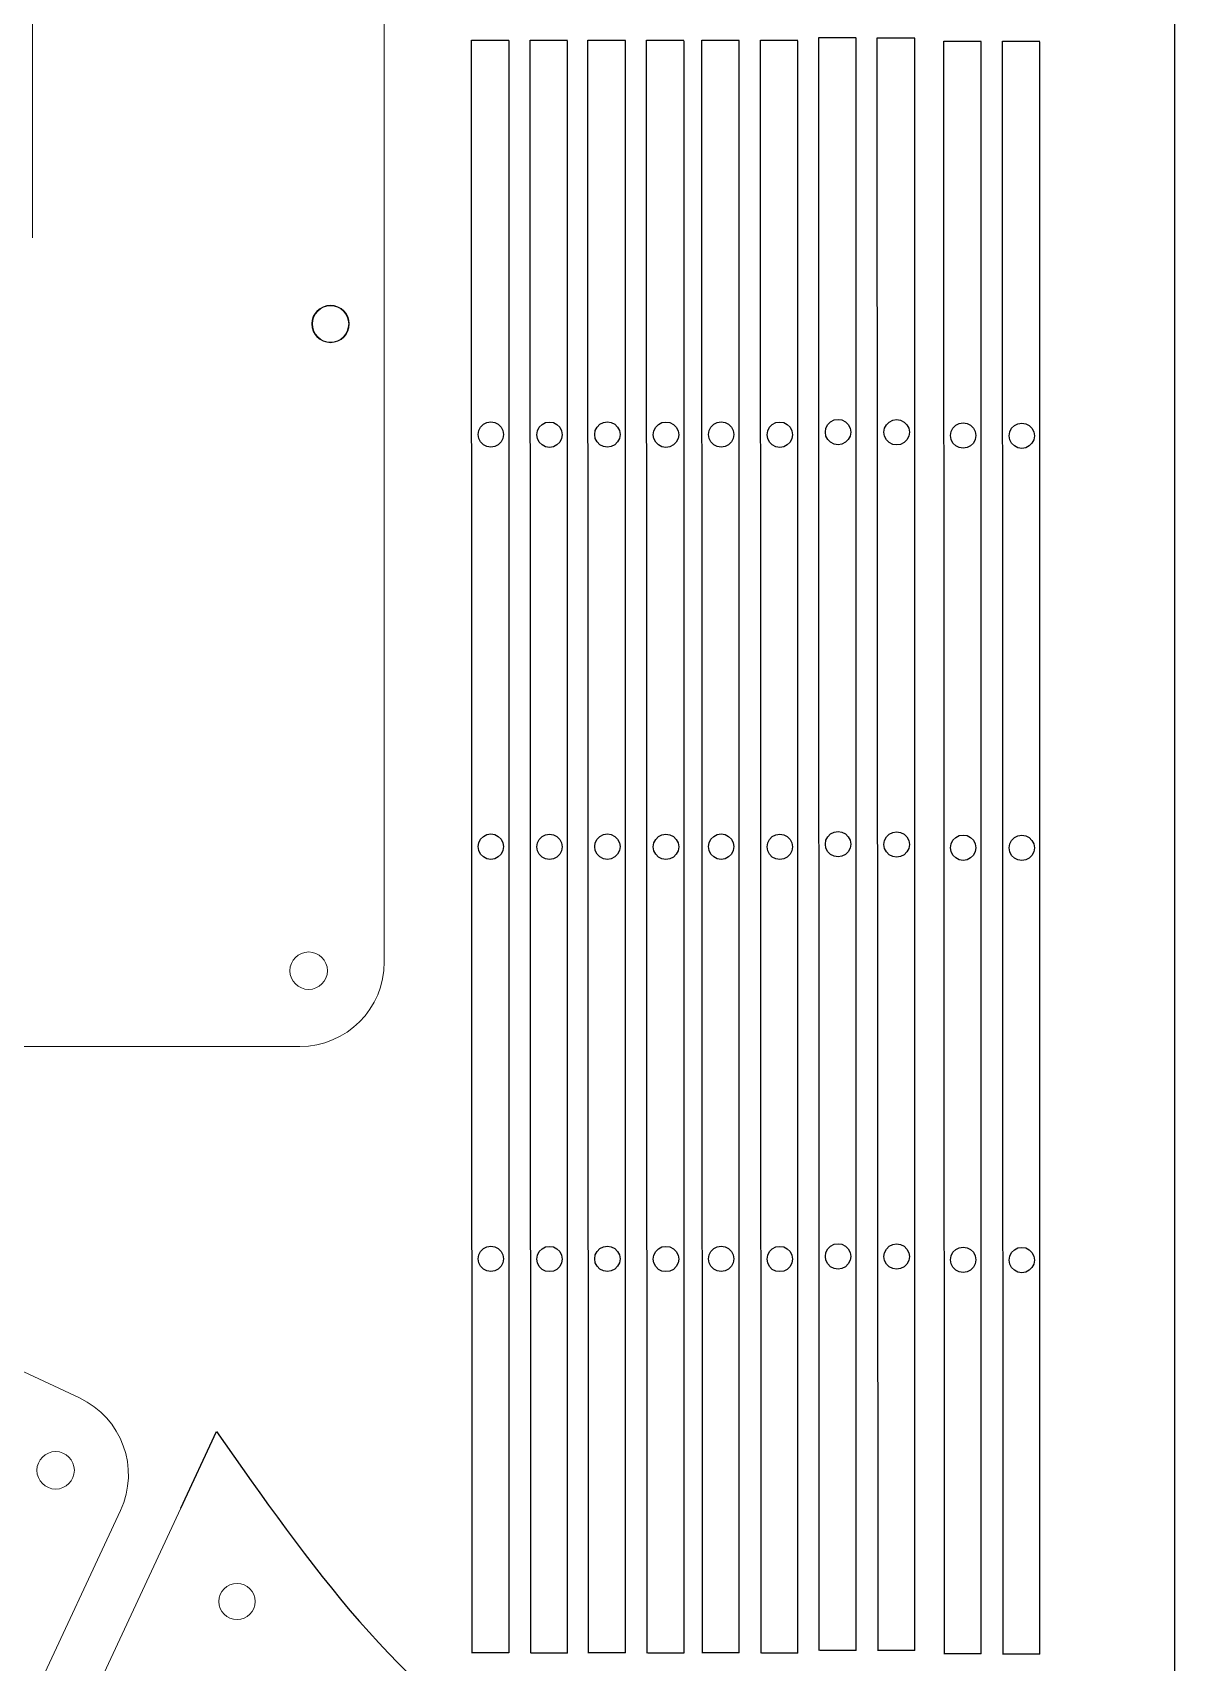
# Model space of a CAD drawing. Header units: inches. Extents: x 976 to 1475, y 93 to 492.
# Drawn here: x 1380.4 to 1474.9, y 266.9 to 401.7 of the extents above; entities that cross this region are included whole.
import ezdxf

# ---------------------------------------------------------------- set-up
doc = ezdxf.new("R2010")
doc.units = ezdxf.units.IN
doc.header["$MEASUREMENT"] = 0

msp = doc.modelspace()

# ---------------------------------------------------------------- linework, layer by layer
at = {"color": 0, "linetype": 'Continuous', "lineweight": 0}
for p, q in [((1409.55, 471.89), (1409.55, 324.8)), ((1380.44, 402.58), (1380.44, 384.69)), ((1402.55, 317.8), (1323.66, 317.8)), ((1328.65, 314.7), (1384.33, 288.74)), ((1387.72, 279.43), (1350.62, 199.87)), ((1392.72, 279.62), (1355.62, 200.05))]:
    msp.add_line(p, q, dxfattribs=at)
for p, q in [((1416.82, 267.64), (1416.76, 401.04)), ((1416.76, 401.04), (1419.86, 401.04)), ((1421.67, 267.62), (1421.61, 401.03)), ((1421.61, 401.03), (1424.71, 401.02)), ((1426.46, 267.64), (1426.4, 401.04)), ((1426.4, 401.04), (1429.5, 401.04)), ((1431.31, 267.62), (1431.26, 401.03)), ((1431.26, 401.03), (1434.35, 401.02)), ((1435.88, 267.64), (1435.83, 401.04)), ((1435.83, 401.04), (1438.92, 401.04)), ((1440.73, 267.62), (1440.68, 401.03)), ((1440.68, 401.03), (1443.78, 401.02)), ((1445.55, 267.84), (1445.5, 401.25)), ((1445.5, 401.25), (1448.6, 401.24)), ((1450.41, 267.82), (1450.35, 401.23)), ((1450.35, 401.23), (1453.45, 401.22)), ((1455.91, 267.55), (1455.85, 400.96)), ((1455.85, 400.96), (1458.95, 400.96)), ((1460.76, 267.53), (1460.7, 400.94)), ((1460.7, 400.94), (1463.8, 400.94)), ((1392.72, 279.62), (1395.67, 285.96)), ((1419.86, 267.65), (1416.86, 267.66)), ((1424.71, 267.63), (1421.71, 267.64)), ((1429.5, 267.65), (1426.5, 267.66)), ((1434.35, 267.63), (1431.35, 267.64)), ((1438.92, 267.65), (1435.92, 267.66)), ((1443.77, 267.63), (1440.77, 267.64)), ((1448.59, 267.85), (1445.59, 267.86)), ((1453.45, 267.84), (1450.44, 267.84)), ((1458.95, 267.57), (1455.94, 267.57)), ((1463.8, 267.55), (1460.8, 267.55))]:
    msp.add_line(p, q)
at = {"color": 0}
for p, q in [((1419.87, 267.65), (1419.87, 401.01)), ((1424.72, 267.64), (1424.72, 400.99)), ((1429.51, 267.65), (1429.51, 401.01)), ((1434.36, 267.64), (1434.36, 400.99)), ((1438.93, 267.65), (1438.93, 401.01)), ((1443.78, 267.64), (1443.78, 400.99)), ((1448.6, 267.86), (1448.6, 401.21)), ((1453.45, 267.84), (1453.45, 401.19)), ((1458.95, 267.57), (1458.95, 400.92)), ((1463.8, 267.55), (1463.8, 400.9)), ((1417.75, 369.27), (1418.04, 369.42)), ((1418.04, 369.42), (1418.37, 369.47)), ((1418.37, 369.47), (1418.69, 369.42)), ((1418.69, 369.42), (1418.98, 369.27)), ((1422.6, 369.25), (1422.89, 369.4)), ((1422.89, 369.4), (1423.22, 369.45)), ((1423.22, 369.45), (1423.54, 369.4)), ((1423.54, 369.4), (1423.83, 369.25)), ((1427.39, 369.27), (1427.68, 369.42)), ((1427.68, 369.42), (1428.01, 369.47)), ((1428.01, 369.47), (1428.33, 369.42)), ((1428.33, 369.42), (1428.62, 369.27)), ((1432.24, 369.25), (1432.53, 369.4)), ((1432.53, 369.4), (1432.86, 369.45)), ((1432.86, 369.45), (1433.18, 369.4)), ((1433.18, 369.4), (1433.47, 369.25)), ((1436.81, 369.27), (1437.1, 369.42)), ((1437.1, 369.42), (1437.43, 369.47)), ((1437.43, 369.47), (1437.75, 369.42)), ((1437.75, 369.42), (1438.04, 369.27)), ((1441.66, 369.25), (1441.96, 369.4)), ((1441.96, 369.4), (1442.28, 369.45)), ((1442.28, 369.45), (1442.6, 369.4)), ((1442.6, 369.4), (1442.9, 369.25)), ((1446.25, 369.24), (1446.48, 369.47)), ((1446.48, 369.47), (1446.78, 369.62)), ((1446.78, 369.62), (1447.1, 369.67)), ((1447.1, 369.67), (1447.42, 369.62)), ((1447.42, 369.62), (1447.72, 369.47)), ((1447.72, 369.47), (1447.95, 369.24)), ((1451.1, 369.22), (1451.34, 369.45)), ((1451.34, 369.45), (1451.63, 369.6)), ((1451.63, 369.6), (1451.95, 369.65)), ((1451.95, 369.65), (1452.28, 369.6)), ((1452.28, 369.6), (1452.57, 369.45)), ((1452.57, 369.45), (1452.8, 369.22)), ((1457.13, 369.33), (1457.45, 369.38)), ((1457.45, 369.38), (1457.78, 369.33)), ((1461.98, 369.31), (1462.31, 369.36)), ((1462.31, 369.36), (1462.63, 369.31)), ((1417.32, 368.42), (1417.37, 368.74)), ((1417.37, 368.09), (1417.32, 368.42)), ((1417.37, 368.74), (1417.52, 369.03)), ((1417.52, 367.8), (1417.37, 368.09)), ((1417.52, 369.03), (1417.75, 369.27)), ((1418.98, 369.27), (1419.21, 369.03)), ((1419.21, 369.03), (1419.36, 368.74)), ((1419.36, 368.09), (1419.21, 367.8)), ((1419.36, 368.74), (1419.41, 368.42)), ((1419.41, 368.42), (1419.36, 368.09)), ((1422.17, 368.4), (1422.22, 368.72)), ((1422.22, 368.08), (1422.17, 368.4)), ((1422.22, 368.72), (1422.37, 369.02)), ((1422.37, 367.78), (1422.22, 368.08)), ((1422.37, 369.02), (1422.6, 369.25)), ((1423.83, 369.25), (1424.07, 369.02)), ((1424.07, 369.02), (1424.22, 368.72)), ((1424.22, 368.08), (1424.07, 367.78)), ((1424.22, 368.72), (1424.27, 368.4)), ((1424.27, 368.4), (1424.22, 368.08)), ((1426.96, 368.42), (1427.01, 368.74)), ((1427.01, 368.09), (1426.96, 368.42)), ((1427.01, 368.74), (1427.16, 369.03)), ((1427.16, 367.8), (1427.01, 368.09)), ((1427.16, 369.03), (1427.39, 369.27)), ((1428.62, 369.27), (1428.86, 369.03)), ((1428.86, 369.03), (1429, 368.74)), ((1429, 368.09), (1428.86, 367.8)), ((1429, 368.74), (1429.06, 368.42)), ((1429.06, 368.42), (1429, 368.09)), ((1431.81, 368.4), (1431.86, 368.72)), ((1431.86, 368.08), (1431.81, 368.4)), ((1431.86, 368.72), (1432.01, 369.02)), ((1432.01, 367.78), (1431.86, 368.08)), ((1432.01, 369.02), (1432.24, 369.25)), ((1433.47, 369.25), (1433.71, 369.02)), ((1433.71, 369.02), (1433.86, 368.72)), ((1433.86, 368.08), (1433.71, 367.78)), ((1433.86, 368.72), (1433.91, 368.4)), ((1433.91, 368.4), (1433.86, 368.08)), ((1436.38, 368.42), (1436.43, 368.74)), ((1436.43, 368.09), (1436.38, 368.42)), ((1436.43, 368.74), (1436.58, 369.03)), ((1436.58, 367.8), (1436.43, 368.09)), ((1436.58, 369.03), (1436.81, 369.27)), ((1438.04, 369.27), (1438.28, 369.03)), ((1438.28, 369.03), (1438.43, 368.74)), ((1438.43, 368.09), (1438.28, 367.8)), ((1438.43, 368.74), (1438.48, 368.42)), ((1438.48, 368.42), (1438.43, 368.09)), ((1441.23, 368.4), (1441.28, 368.72)), ((1441.28, 368.08), (1441.23, 368.4)), ((1441.28, 368.72), (1441.43, 369.02)), ((1441.43, 367.78), (1441.28, 368.08)), ((1441.43, 369.02), (1441.66, 369.25)), ((1442.9, 369.25), (1443.13, 369.02)), ((1443.13, 369.02), (1443.28, 368.72)), ((1443.28, 368.08), (1443.13, 367.78)), ((1443.28, 368.72), (1443.33, 368.4)), ((1443.33, 368.4), (1443.28, 368.08)), ((1446.05, 368.62), (1446.1, 368.94)), ((1446.1, 368.29), (1446.05, 368.62)), ((1446.1, 368.94), (1446.25, 369.24)), ((1446.25, 368), (1446.1, 368.29)), ((1446.48, 367.77), (1446.25, 368)), ((1447.95, 368), (1447.72, 367.77)), ((1447.95, 369.24), (1448.1, 368.94)), ((1448.1, 368.29), (1447.95, 368)), ((1448.1, 368.94), (1448.15, 368.62)), ((1448.15, 368.62), (1448.1, 368.29)), ((1450.9, 368.6), (1450.95, 368.93)), ((1450.95, 368.28), (1450.9, 368.6)), ((1450.95, 368.93), (1451.1, 369.22)), ((1451.1, 367.98), (1450.95, 368.28)), ((1452.8, 369.22), (1452.95, 368.93)), ((1452.95, 368.28), (1452.8, 367.98)), ((1452.95, 368.93), (1453, 368.6)), ((1453, 368.6), (1452.95, 368.28)), ((1456.4, 368.33), (1456.45, 368.66)), ((1456.45, 368.01), (1456.4, 368.33)), ((1456.45, 368.66), (1456.6, 368.95)), ((1456.6, 367.71), (1456.45, 368.01)), ((1456.6, 368.95), (1456.84, 369.18)), ((1456.84, 369.18), (1457.13, 369.33)), ((1457.78, 369.33), (1458.07, 369.18)), ((1458.07, 369.18), (1458.3, 368.95)), ((1458.3, 368.95), (1458.45, 368.66)), ((1458.45, 368.01), (1458.3, 367.71)), ((1458.45, 368.66), (1458.5, 368.33)), ((1458.5, 368.33), (1458.45, 368.01)), ((1461.26, 368.31), (1461.31, 368.64)), ((1461.31, 367.99), (1461.26, 368.31)), ((1461.31, 368.64), (1461.46, 368.93)), ((1461.46, 367.7), (1461.31, 367.99)), ((1461.46, 368.93), (1461.69, 369.16)), ((1461.69, 369.16), (1461.98, 369.31)), ((1462.63, 369.31), (1462.92, 369.16)), ((1462.92, 369.16), (1463.15, 368.93)), ((1463.15, 368.93), (1463.3, 368.64)), ((1463.3, 367.99), (1463.15, 367.7)), ((1463.3, 368.64), (1463.35, 368.31)), ((1463.35, 368.31), (1463.3, 367.99)), ((1417.75, 367.57), (1417.52, 367.8)), ((1418.04, 367.42), (1417.75, 367.57)), ((1418.37, 367.37), (1418.04, 367.42)), ((1418.69, 367.42), (1418.37, 367.37)), ((1418.98, 367.57), (1418.69, 367.42)), ((1419.21, 367.8), (1418.98, 367.57)), ((1422.6, 367.55), (1422.37, 367.78)), ((1422.89, 367.4), (1422.6, 367.55)), ((1423.22, 367.35), (1422.89, 367.4)), ((1423.54, 367.4), (1423.22, 367.35)), ((1423.83, 367.55), (1423.54, 367.4)), ((1424.07, 367.78), (1423.83, 367.55)), ((1427.39, 367.57), (1427.16, 367.8)), ((1427.68, 367.42), (1427.39, 367.57)), ((1428.01, 367.37), (1427.68, 367.42)), ((1428.33, 367.42), (1428.01, 367.37)), ((1428.62, 367.57), (1428.33, 367.42)), ((1428.86, 367.8), (1428.62, 367.57)), ((1432.24, 367.55), (1432.01, 367.78)), ((1432.53, 367.4), (1432.24, 367.55)), ((1432.86, 367.35), (1432.53, 367.4)), ((1433.18, 367.4), (1432.86, 367.35)), ((1433.47, 367.55), (1433.18, 367.4)), ((1433.71, 367.78), (1433.47, 367.55)), ((1436.81, 367.57), (1436.58, 367.8)), ((1437.1, 367.42), (1436.81, 367.57)), ((1437.43, 367.37), (1437.1, 367.42)), ((1437.75, 367.42), (1437.43, 367.37)), ((1438.04, 367.57), (1437.75, 367.42)), ((1438.28, 367.8), (1438.04, 367.57)), ((1441.66, 367.55), (1441.43, 367.78)), ((1441.96, 367.4), (1441.66, 367.55)), ((1442.28, 367.35), (1441.96, 367.4)), ((1442.6, 367.4), (1442.28, 367.35)), ((1442.9, 367.55), (1442.6, 367.4)), ((1443.13, 367.78), (1442.9, 367.55)), ((1446.78, 367.62), (1446.48, 367.77)), ((1447.1, 367.57), (1446.78, 367.62)), ((1447.42, 367.62), (1447.1, 367.57)), ((1447.72, 367.77), (1447.42, 367.62)), ((1451.34, 367.75), (1451.1, 367.98)), ((1451.63, 367.6), (1451.34, 367.75)), ((1451.95, 367.55), (1451.63, 367.6)), ((1452.28, 367.6), (1451.95, 367.55)), ((1452.57, 367.75), (1452.28, 367.6)), ((1452.8, 367.98), (1452.57, 367.75)), ((1456.84, 367.48), (1456.6, 367.71)), ((1457.13, 367.33), (1456.84, 367.48)), ((1457.45, 367.28), (1457.13, 367.33)), ((1457.78, 367.33), (1457.45, 367.28)), ((1458.07, 367.48), (1457.78, 367.33)), ((1458.3, 367.71), (1458.07, 367.48)), ((1461.69, 367.47), (1461.46, 367.7)), ((1461.98, 367.32), (1461.69, 367.47)), ((1462.31, 367.26), (1461.98, 367.32)), ((1462.63, 367.32), (1462.31, 367.26)), ((1462.92, 367.47), (1462.63, 367.32)), ((1463.15, 367.7), (1462.92, 367.47)), ((1417.32, 334.33), (1417.37, 334.65)), ((1417.37, 334.01), (1417.32, 334.33)), ((1417.37, 334.65), (1417.52, 334.95)), ((1417.52, 334.95), (1417.75, 335.18)), ((1417.75, 335.18), (1418.04, 335.33)), ((1418.04, 335.33), (1418.37, 335.38)), ((1418.37, 335.38), (1418.69, 335.33)), ((1418.69, 335.33), (1418.98, 335.18)), ((1418.98, 335.18), (1419.21, 334.95)), ((1419.21, 334.95), (1419.36, 334.65)), ((1419.36, 334.65), (1419.41, 334.33)), ((1419.41, 334.33), (1419.36, 334.01)), ((1422.17, 334.31), (1422.22, 334.64)), ((1422.22, 333.99), (1422.17, 334.31)), ((1422.22, 334.64), (1422.37, 334.93)), ((1422.37, 334.93), (1422.6, 335.16)), ((1422.6, 335.16), (1422.89, 335.31)), ((1422.89, 335.31), (1423.22, 335.36)), ((1423.22, 335.36), (1423.54, 335.31)), ((1423.54, 335.31), (1423.83, 335.16)), ((1423.83, 335.16), (1424.07, 334.93)), ((1424.07, 334.93), (1424.22, 334.64)), ((1424.22, 334.64), (1424.27, 334.31)), ((1424.27, 334.31), (1424.22, 333.99)), ((1426.96, 334.33), (1427.01, 334.65)), ((1427.01, 334.01), (1426.96, 334.33)), ((1427.01, 334.65), (1427.16, 334.95)), ((1427.16, 334.95), (1427.39, 335.18)), ((1427.39, 335.18), (1427.68, 335.33)), ((1427.68, 335.33), (1428.01, 335.38)), ((1428.01, 335.38), (1428.33, 335.33)), ((1428.33, 335.33), (1428.62, 335.18)), ((1428.62, 335.18), (1428.86, 334.95)), ((1428.86, 334.95), (1429, 334.65)), ((1429, 334.65), (1429.06, 334.33)), ((1429.06, 334.33), (1429, 334.01)), ((1431.81, 334.31), (1431.86, 334.64)), ((1431.86, 333.99), (1431.81, 334.31)), ((1431.86, 334.64), (1432.01, 334.93)), ((1432.01, 334.93), (1432.24, 335.16)), ((1432.24, 335.16), (1432.53, 335.31)), ((1432.53, 335.31), (1432.86, 335.36)), ((1432.86, 335.36), (1433.18, 335.31)), ((1433.18, 335.31), (1433.47, 335.16)), ((1433.47, 335.16), (1433.71, 334.93)), ((1433.71, 334.93), (1433.86, 334.64)), ((1433.86, 334.64), (1433.91, 334.31)), ((1433.91, 334.31), (1433.86, 333.99)), ((1436.38, 334.33), (1436.43, 334.65)), ((1436.43, 334.01), (1436.38, 334.33)), ((1436.43, 334.65), (1436.58, 334.95)), ((1436.58, 334.95), (1436.81, 335.18)), ((1436.81, 335.18), (1437.1, 335.33)), ((1437.1, 335.33), (1437.43, 335.38)), ((1437.43, 335.38), (1437.75, 335.33)), ((1437.75, 335.33), (1438.04, 335.18)), ((1438.04, 335.18), (1438.28, 334.95)), ((1438.28, 334.95), (1438.43, 334.65)), ((1438.43, 334.65), (1438.48, 334.33)), ((1438.48, 334.33), (1438.43, 334.01)), ((1441.23, 334.31), (1441.28, 334.64)), ((1441.28, 333.99), (1441.23, 334.31)), ((1441.28, 334.64), (1441.43, 334.93)), ((1441.43, 334.93), (1441.66, 335.16)), ((1441.66, 335.16), (1441.96, 335.31)), ((1441.96, 335.31), (1442.28, 335.36)), ((1442.28, 335.36), (1442.6, 335.31)), ((1442.6, 335.31), (1442.9, 335.16)), ((1442.9, 335.16), (1443.13, 334.93)), ((1443.13, 334.93), (1443.28, 334.64)), ((1443.28, 334.64), (1443.33, 334.31)), ((1443.33, 334.31), (1443.28, 333.99)), ((1446.05, 334.53), (1446.1, 334.86)), ((1446.1, 334.21), (1446.05, 334.53)), ((1446.1, 334.86), (1446.25, 335.15)), ((1446.25, 335.15), (1446.48, 335.38)), ((1446.48, 335.38), (1446.78, 335.53)), ((1446.78, 335.53), (1447.1, 335.58)), ((1447.1, 335.58), (1447.42, 335.53)), ((1447.42, 335.53), (1447.72, 335.38)), ((1447.72, 335.38), (1447.95, 335.15)), ((1447.95, 335.15), (1448.1, 334.86)), ((1448.1, 334.86), (1448.15, 334.53)), ((1448.15, 334.53), (1448.1, 334.21)), ((1450.9, 334.51), (1450.95, 334.84)), ((1450.95, 334.19), (1450.9, 334.51)), ((1450.95, 334.84), (1451.1, 335.13)), ((1451.1, 335.13), (1451.34, 335.36)), ((1451.34, 335.36), (1451.63, 335.51)), ((1451.63, 335.51), (1451.95, 335.56)), ((1451.95, 335.56), (1452.28, 335.51)), ((1452.28, 335.51), (1452.57, 335.36)), ((1452.57, 335.36), (1452.8, 335.13)), ((1452.8, 335.13), (1452.95, 334.84)), ((1452.95, 334.84), (1453, 334.51)), ((1453, 334.51), (1452.95, 334.19)), ((1456.4, 334.24), (1456.45, 334.57)), ((1456.45, 334.57), (1456.6, 334.86)), ((1456.6, 334.86), (1456.84, 335.09)), ((1456.84, 335.09), (1457.13, 335.24)), ((1457.13, 335.24), (1457.45, 335.29)), ((1457.45, 335.29), (1457.78, 335.24)), ((1457.78, 335.24), (1458.07, 335.09)), ((1458.07, 335.09), (1458.3, 334.86)), ((1458.3, 334.86), (1458.45, 334.57)), ((1458.45, 334.57), (1458.5, 334.24)), ((1461.26, 334.23), (1461.31, 334.55)), ((1461.31, 334.55), (1461.46, 334.84)), ((1461.46, 334.84), (1461.69, 335.08)), ((1461.69, 335.08), (1461.98, 335.23)), ((1461.98, 335.23), (1462.31, 335.28)), ((1462.31, 335.28), (1462.63, 335.23)), ((1462.63, 335.23), (1462.92, 335.08)), ((1462.92, 335.08), (1463.15, 334.84)), ((1463.15, 334.84), (1463.3, 334.55)), ((1463.3, 334.55), (1463.35, 334.23)), ((1417.52, 333.71), (1417.37, 334.01)), ((1417.75, 333.48), (1417.52, 333.71)), ((1418.04, 333.33), (1417.75, 333.48)), ((1418.37, 333.28), (1418.04, 333.33)), ((1418.69, 333.33), (1418.37, 333.28)), ((1418.98, 333.48), (1418.69, 333.33)), ((1419.21, 333.71), (1418.98, 333.48)), ((1419.36, 334.01), (1419.21, 333.71)), ((1422.37, 333.7), (1422.22, 333.99)), ((1422.6, 333.46), (1422.37, 333.7)), ((1422.89, 333.31), (1422.6, 333.46)), ((1423.22, 333.26), (1422.89, 333.31)), ((1423.54, 333.31), (1423.22, 333.26)), ((1423.83, 333.46), (1423.54, 333.31)), ((1424.07, 333.7), (1423.83, 333.46)), ((1424.22, 333.99), (1424.07, 333.7)), ((1427.16, 333.71), (1427.01, 334.01)), ((1427.39, 333.48), (1427.16, 333.71)), ((1427.68, 333.33), (1427.39, 333.48)), ((1428.01, 333.28), (1427.68, 333.33)), ((1428.33, 333.33), (1428.01, 333.28)), ((1428.62, 333.48), (1428.33, 333.33)), ((1428.86, 333.71), (1428.62, 333.48)), ((1429, 334.01), (1428.86, 333.71)), ((1432.01, 333.7), (1431.86, 333.99)), ((1432.24, 333.46), (1432.01, 333.7)), ((1432.53, 333.31), (1432.24, 333.46)), ((1432.86, 333.26), (1432.53, 333.31)), ((1433.18, 333.31), (1432.86, 333.26)), ((1433.47, 333.46), (1433.18, 333.31)), ((1433.71, 333.7), (1433.47, 333.46)), ((1433.86, 333.99), (1433.71, 333.7)), ((1436.58, 333.71), (1436.43, 334.01)), ((1436.81, 333.48), (1436.58, 333.71)), ((1437.1, 333.33), (1436.81, 333.48)), ((1437.43, 333.28), (1437.1, 333.33)), ((1437.75, 333.33), (1437.43, 333.28)), ((1438.04, 333.48), (1437.75, 333.33)), ((1438.28, 333.71), (1438.04, 333.48)), ((1438.43, 334.01), (1438.28, 333.71)), ((1441.43, 333.7), (1441.28, 333.99)), ((1441.66, 333.46), (1441.43, 333.7)), ((1441.96, 333.31), (1441.66, 333.46)), ((1442.28, 333.26), (1441.96, 333.31)), ((1442.6, 333.31), (1442.28, 333.26)), ((1442.9, 333.46), (1442.6, 333.31)), ((1443.13, 333.7), (1442.9, 333.46)), ((1443.28, 333.99), (1443.13, 333.7)), ((1446.25, 333.91), (1446.1, 334.21)), ((1446.48, 333.68), (1446.25, 333.91)), ((1446.78, 333.53), (1446.48, 333.68)), ((1447.1, 333.48), (1446.78, 333.53)), ((1447.42, 333.53), (1447.1, 333.48)), ((1447.72, 333.68), (1447.42, 333.53)), ((1447.95, 333.91), (1447.72, 333.68)), ((1448.1, 334.21), (1447.95, 333.91)), ((1451.1, 333.9), (1450.95, 334.19)), ((1451.34, 333.66), (1451.1, 333.9)), ((1451.63, 333.51), (1451.34, 333.66)), ((1451.95, 333.46), (1451.63, 333.51)), ((1452.28, 333.51), (1451.95, 333.46)), ((1452.57, 333.66), (1452.28, 333.51)), ((1452.8, 333.9), (1452.57, 333.66)), ((1452.95, 334.19), (1452.8, 333.9)), ((1456.45, 333.92), (1456.4, 334.24)), ((1456.6, 333.63), (1456.45, 333.92)), ((1456.84, 333.4), (1456.6, 333.63)), ((1457.13, 333.25), (1456.84, 333.4)), ((1457.45, 333.19), (1457.13, 333.25)), ((1457.78, 333.25), (1457.45, 333.19)), ((1458.07, 333.4), (1457.78, 333.25)), ((1458.3, 333.63), (1458.07, 333.4)), ((1458.45, 333.92), (1458.3, 333.63)), ((1458.5, 334.24), (1458.45, 333.92)), ((1461.31, 333.9), (1461.26, 334.23)), ((1461.46, 333.61), (1461.31, 333.9)), ((1461.69, 333.38), (1461.46, 333.61)), ((1461.98, 333.23), (1461.69, 333.38)), ((1462.31, 333.18), (1461.98, 333.23)), ((1462.63, 333.23), (1462.31, 333.18)), ((1462.92, 333.38), (1462.63, 333.23)), ((1463.15, 333.61), (1462.92, 333.38)), ((1463.3, 333.9), (1463.15, 333.61)), ((1463.35, 334.23), (1463.3, 333.9)), ((1417.37, 300.57), (1417.52, 300.86)), ((1417.52, 300.86), (1417.75, 301.09)), ((1417.75, 301.09), (1418.04, 301.24)), ((1418.04, 301.24), (1418.37, 301.29)), ((1418.37, 301.29), (1418.69, 301.24)), ((1418.69, 301.24), (1418.98, 301.09)), ((1418.98, 301.09), (1419.21, 300.86)), ((1419.21, 300.86), (1419.36, 300.57)), ((1422.22, 300.55), (1422.37, 300.84)), ((1422.37, 300.84), (1422.6, 301.07)), ((1422.6, 301.07), (1422.89, 301.22)), ((1422.89, 301.22), (1423.22, 301.27)), ((1423.22, 301.27), (1423.54, 301.22)), ((1423.54, 301.22), (1423.83, 301.07)), ((1423.83, 301.07), (1424.07, 300.84)), ((1424.07, 300.84), (1424.22, 300.55)), ((1427.01, 300.57), (1427.16, 300.86)), ((1427.16, 300.86), (1427.39, 301.09)), ((1427.39, 301.09), (1427.68, 301.24)), ((1427.68, 301.24), (1428.01, 301.29)), ((1428.01, 301.29), (1428.33, 301.24)), ((1428.33, 301.24), (1428.62, 301.09)), ((1428.62, 301.09), (1428.86, 300.86)), ((1428.86, 300.86), (1429, 300.57)), ((1431.86, 300.55), (1432.01, 300.84)), ((1432.01, 300.84), (1432.24, 301.07)), ((1432.24, 301.07), (1432.53, 301.22)), ((1432.53, 301.22), (1432.86, 301.27)), ((1432.86, 301.27), (1433.18, 301.22)), ((1433.18, 301.22), (1433.47, 301.07)), ((1433.47, 301.07), (1433.71, 300.84)), ((1433.71, 300.84), (1433.86, 300.55)), ((1436.43, 300.57), (1436.58, 300.86)), ((1436.58, 300.86), (1436.81, 301.09)), ((1436.81, 301.09), (1437.1, 301.24)), ((1437.1, 301.24), (1437.43, 301.29)), ((1437.43, 301.29), (1437.75, 301.24)), ((1437.75, 301.24), (1438.04, 301.09)), ((1438.04, 301.09), (1438.28, 300.86)), ((1438.28, 300.86), (1438.43, 300.57)), ((1441.28, 300.55), (1441.43, 300.84)), ((1441.43, 300.84), (1441.66, 301.07)), ((1441.66, 301.07), (1441.96, 301.22)), ((1441.96, 301.22), (1442.28, 301.27)), ((1442.28, 301.27), (1442.6, 301.22)), ((1442.6, 301.22), (1442.9, 301.07)), ((1442.9, 301.07), (1443.13, 300.84)), ((1443.13, 300.84), (1443.28, 300.55)), ((1446.05, 300.44), (1446.1, 300.77)), ((1446.1, 300.77), (1446.25, 301.06)), ((1446.25, 301.06), (1446.48, 301.29)), ((1446.48, 301.29), (1446.78, 301.44)), ((1446.78, 301.44), (1447.1, 301.49)), ((1447.1, 301.49), (1447.42, 301.44)), ((1447.42, 301.44), (1447.72, 301.29)), ((1447.72, 301.29), (1447.95, 301.06)), ((1447.95, 301.06), (1448.1, 300.77)), ((1448.1, 300.77), (1448.15, 300.44)), ((1450.9, 300.43), (1450.95, 300.75)), ((1450.95, 300.75), (1451.1, 301.04)), ((1451.1, 301.04), (1451.34, 301.28)), ((1451.34, 301.28), (1451.63, 301.42)), ((1451.63, 301.42), (1451.95, 301.48)), ((1451.95, 301.48), (1452.28, 301.42)), ((1452.28, 301.42), (1452.57, 301.28)), ((1452.57, 301.28), (1452.8, 301.04)), ((1452.8, 301.04), (1452.95, 300.75)), ((1452.95, 300.75), (1453, 300.43)), ((1456.45, 300.48), (1456.6, 300.78)), ((1456.6, 300.78), (1456.84, 301.01)), ((1456.84, 301.01), (1457.13, 301.16)), ((1457.13, 301.16), (1457.45, 301.21)), ((1457.45, 301.21), (1457.78, 301.16)), ((1457.78, 301.16), (1458.07, 301.01)), ((1458.07, 301.01), (1458.3, 300.78)), ((1458.3, 300.78), (1458.45, 300.48)), ((1461.31, 300.46), (1461.46, 300.76)), ((1461.46, 300.76), (1461.69, 300.99)), ((1461.69, 300.99), (1461.98, 301.14)), ((1461.98, 301.14), (1462.31, 301.19)), ((1462.31, 301.19), (1462.63, 301.14)), ((1462.63, 301.14), (1462.92, 300.99)), ((1462.92, 300.99), (1463.15, 300.76)), ((1463.15, 300.76), (1463.3, 300.46)), ((1417.32, 300.24), (1417.37, 300.57)), ((1417.37, 299.92), (1417.32, 300.24)), ((1417.52, 299.63), (1417.37, 299.92)), ((1417.75, 299.39), (1417.52, 299.63)), ((1418.04, 299.24), (1417.75, 299.39)), ((1418.98, 299.39), (1418.69, 299.24)), ((1419.21, 299.63), (1418.98, 299.39)), ((1419.36, 299.92), (1419.21, 299.63)), ((1419.36, 300.57), (1419.41, 300.24)), ((1419.41, 300.24), (1419.36, 299.92)), ((1422.17, 300.22), (1422.22, 300.55)), ((1422.22, 299.9), (1422.17, 300.22)), ((1422.37, 299.61), (1422.22, 299.9)), ((1422.6, 299.37), (1422.37, 299.61)), ((1422.89, 299.23), (1422.6, 299.37)), ((1423.83, 299.37), (1423.54, 299.23)), ((1424.07, 299.61), (1423.83, 299.37)), ((1424.22, 299.9), (1424.07, 299.61)), ((1424.22, 300.55), (1424.27, 300.22)), ((1424.27, 300.22), (1424.22, 299.9)), ((1426.96, 300.24), (1427.01, 300.57)), ((1427.01, 299.92), (1426.96, 300.24)), ((1427.16, 299.63), (1427.01, 299.92)), ((1427.39, 299.39), (1427.16, 299.63)), ((1427.68, 299.24), (1427.39, 299.39)), ((1428.62, 299.39), (1428.33, 299.24)), ((1428.86, 299.63), (1428.62, 299.39)), ((1429, 299.92), (1428.86, 299.63)), ((1429, 300.57), (1429.06, 300.24)), ((1429.06, 300.24), (1429, 299.92)), ((1431.81, 300.22), (1431.86, 300.55)), ((1431.86, 299.9), (1431.81, 300.22)), ((1432.01, 299.61), (1431.86, 299.9)), ((1432.24, 299.37), (1432.01, 299.61)), ((1432.53, 299.23), (1432.24, 299.37)), ((1433.47, 299.37), (1433.18, 299.23)), ((1433.71, 299.61), (1433.47, 299.37)), ((1433.86, 299.9), (1433.71, 299.61)), ((1433.86, 300.55), (1433.91, 300.22)), ((1433.91, 300.22), (1433.86, 299.9)), ((1436.38, 300.24), (1436.43, 300.57)), ((1436.43, 299.92), (1436.38, 300.24)), ((1436.58, 299.63), (1436.43, 299.92)), ((1436.81, 299.39), (1436.58, 299.63)), ((1437.1, 299.24), (1436.81, 299.39)), ((1438.04, 299.39), (1437.75, 299.24)), ((1438.28, 299.63), (1438.04, 299.39)), ((1438.43, 299.92), (1438.28, 299.63)), ((1438.43, 300.57), (1438.48, 300.24)), ((1438.48, 300.24), (1438.43, 299.92)), ((1441.23, 300.22), (1441.28, 300.55)), ((1441.28, 299.9), (1441.23, 300.22)), ((1441.43, 299.61), (1441.28, 299.9)), ((1441.66, 299.37), (1441.43, 299.61)), ((1441.96, 299.23), (1441.66, 299.37)), ((1442.9, 299.37), (1442.6, 299.23)), ((1443.13, 299.61), (1442.9, 299.37)), ((1443.28, 299.9), (1443.13, 299.61)), ((1443.28, 300.55), (1443.33, 300.22)), ((1443.33, 300.22), (1443.28, 299.9)), ((1446.1, 300.12), (1446.05, 300.44)), ((1446.25, 299.83), (1446.1, 300.12)), ((1446.48, 299.59), (1446.25, 299.83)), ((1446.78, 299.45), (1446.48, 299.59)), ((1447.1, 299.39), (1446.78, 299.45)), ((1447.42, 299.45), (1447.1, 299.39)), ((1447.72, 299.59), (1447.42, 299.45)), ((1447.95, 299.83), (1447.72, 299.59)), ((1448.1, 300.12), (1447.95, 299.83)), ((1448.15, 300.44), (1448.1, 300.12)), ((1450.95, 300.1), (1450.9, 300.43)), ((1451.1, 299.81), (1450.95, 300.1)), ((1451.34, 299.58), (1451.1, 299.81)), ((1451.63, 299.43), (1451.34, 299.58)), ((1451.95, 299.38), (1451.63, 299.43)), ((1452.28, 299.43), (1451.95, 299.38)), ((1452.57, 299.58), (1452.28, 299.43)), ((1452.8, 299.81), (1452.57, 299.58)), ((1452.95, 300.1), (1452.8, 299.81)), ((1453, 300.43), (1452.95, 300.1)), ((1456.4, 300.16), (1456.45, 300.48)), ((1456.45, 299.83), (1456.4, 300.16)), ((1456.6, 299.54), (1456.45, 299.83)), ((1456.84, 299.31), (1456.6, 299.54)), ((1457.13, 299.16), (1456.84, 299.31)), ((1458.07, 299.31), (1457.78, 299.16)), ((1458.3, 299.54), (1458.07, 299.31)), ((1458.45, 299.83), (1458.3, 299.54)), ((1458.45, 300.48), (1458.5, 300.16)), ((1458.5, 300.16), (1458.45, 299.83)), ((1461.26, 300.14), (1461.31, 300.46)), ((1461.31, 299.81), (1461.26, 300.14)), ((1461.46, 299.52), (1461.31, 299.81)), ((1461.69, 299.29), (1461.46, 299.52)), ((1461.98, 299.14), (1461.69, 299.29)), ((1462.92, 299.29), (1462.63, 299.14)), ((1463.15, 299.52), (1462.92, 299.29)), ((1463.3, 299.81), (1463.15, 299.52)), ((1463.3, 300.46), (1463.35, 300.14)), ((1463.35, 300.14), (1463.3, 299.81)), ((1418.37, 299.19), (1418.04, 299.24)), ((1418.69, 299.24), (1418.37, 299.19)), ((1423.22, 299.18), (1422.89, 299.23)), ((1423.54, 299.23), (1423.22, 299.18)), ((1428.01, 299.19), (1427.68, 299.24)), ((1428.33, 299.24), (1428.01, 299.19)), ((1432.86, 299.18), (1432.53, 299.23)), ((1433.18, 299.23), (1432.86, 299.18)), ((1437.43, 299.19), (1437.1, 299.24)), ((1437.75, 299.24), (1437.43, 299.19)), ((1442.28, 299.18), (1441.96, 299.23)), ((1442.6, 299.23), (1442.28, 299.18)), ((1457.45, 299.11), (1457.13, 299.16)), ((1457.78, 299.16), (1457.45, 299.11)), ((1462.31, 299.09), (1461.98, 299.14)), ((1462.63, 299.14), (1462.31, 299.09))]:
    msp.add_line(p, q, dxfattribs=at)
msp.add_lwpolyline([(976.39, 492.47), (1474.94, 492.47), (1474.94, 92.95), (976.39, 92.95)], close=True)
at = {"color": 0, "linetype": 'Continuous', "lineweight": 0}
for centre, radius in [((1405.1, 377.56), 1.55), ((1405.1, 377.56), 1.5), ((1403.29, 324.07), 1.55), ((1382.35, 282.75), 1.55)]:
    msp.add_circle(centre, radius, dxfattribs=at)
at = {"color": 1, "linetype": 'Continuous', "lineweight": 0, "true_color": 0xff0000}
msp.add_circle((1397.36, 271.9), 1.5, dxfattribs=at)
at = {"color": 0, "linetype": 'Continuous', "lineweight": 0}
for centre, start, end in [((1402.55, 324.8), 270, 0), ((1381.37, 282.39), 335.0046, 65.0002)]:
    msp.add_arc(centre, 7, start, end, dxfattribs=at)
msp.add_open_spline([(1395.67, 285.96), (1403.29, 275.07), (1416.82, 255.7), (1449.39, 251.18), (1467.8, 230.34), (1468.01, 214.83), (1468.09, 208.06)], degree=3, knots=[0, 0, 0, 0, 37.923321, 67.420376, 93.13679, 113.024327, 113.024327, 113.024327, 113.024327])

doc.saveas('drawing.dxf')
